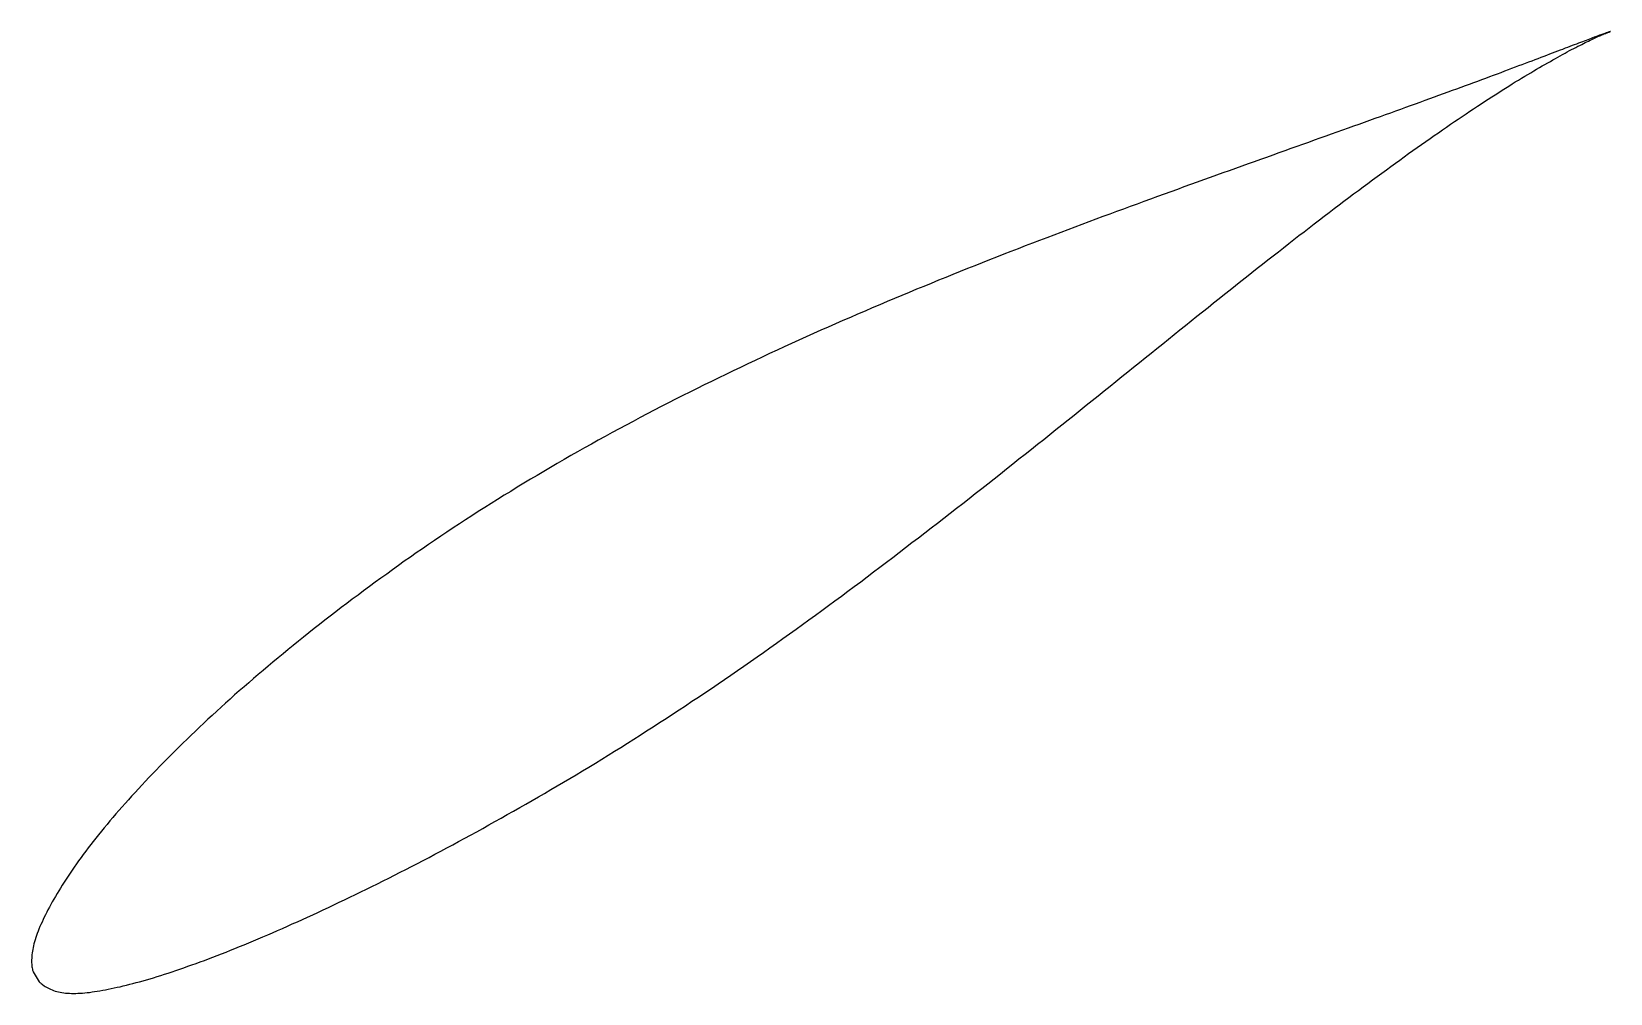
# Model space of a CAD drawing. Header units: metres. Extents: x -40 to 80, y -25 to 48.
import ezdxf

# ---------------------------------------------------------------- set-up
doc = ezdxf.new("R2010")
doc.units = ezdxf.units.M

msp = doc.modelspace()

# ---------------------------------------------------------------- linework, layer by layer
msp.add_lwpolyline([(79.62, 48.15), (79.62, 48.15), (79.61, 48.15), (79.6, 48.15), (79.58, 48.14), (79.56, 48.13), (79.53, 48.13), (79.5, 48.12), (79.46, 48.1), (79.41, 48.09), (79.37, 48.07), (79.31, 48.05), (79.25, 48.03), (79.19, 48.01), (79.12, 47.99), (79.05, 47.96), (78.97, 47.93), (78.89, 47.9), (78.8, 47.87), (78.7, 47.83), (78.61, 47.8), (78.5, 47.76), (78.4, 47.72), (78.28, 47.68), (78.17, 47.63), (78.04, 47.59), (77.92, 47.54), (77.78, 47.49), (77.65, 47.44), (77.51, 47.38), (77.36, 47.33), (77.21, 47.27), (77.05, 47.21), (76.89, 47.15), (76.72, 47.09), (76.55, 47.02), (76.38, 46.95), (76.2, 46.89), (76.01, 46.81), (75.82, 46.74), (75.63, 46.67), (75.43, 46.59), (75.23, 46.51), (75.02, 46.44), (74.8, 46.35), (74.59, 46.27), (74.36, 46.19), (74.14, 46.1), (73.9, 46.01), (73.67, 45.92), (73.43, 45.83), (73.18, 45.74), (72.93, 45.64), (72.67, 45.55), (72.41, 45.45), (72.15, 45.35), (71.88, 45.25), (71.61, 45.15), (71.33, 45.04), (71.05, 44.94), (70.76, 44.83), (70.47, 44.72), (70.17, 44.61), (69.87, 44.5), (69.57, 44.39), (69.26, 44.28), (68.95, 44.16), (68.63, 44.04), (68.31, 43.93), (67.98, 43.81), (67.65, 43.69), (67.32, 43.56), (66.98, 43.44), (66.63, 43.31), (66.29, 43.19), (65.94, 43.06), (65.58, 42.93), (65.22, 42.8), (64.86, 42.67), (64.49, 42.53), (64.12, 42.4), (63.74, 42.26), (63.36, 42.13), (62.98, 41.99), (62.59, 41.85), (62.2, 41.71), (61.81, 41.57), (61.41, 41.42), (61, 41.28), (60.6, 41.13), (60.19, 40.99), (59.78, 40.84), (59.36, 40.69), (58.94, 40.54), (58.51, 40.39), (58.09, 40.24), (57.65, 40.08), (57.22, 39.93), (56.78, 39.77), (56.34, 39.61), (55.9, 39.45), (55.45, 39.3), (55, 39.13), (54.54, 38.97), (54.09, 38.81), (53.62, 38.64), (53.16, 38.48), (52.69, 38.31), (52.22, 38.15), (51.75, 37.98), (51.28, 37.81), (50.8, 37.63), (50.32, 37.46), (49.83, 37.29), (49.35, 37.11), (48.86, 36.94), (48.37, 36.76), (47.87, 36.58), (47.37, 36.4), (46.87, 36.22), (46.37, 36.04), (45.87, 35.86), (45.36, 35.67), (44.85, 35.49), (44.34, 35.3), (43.83, 35.11), (43.31, 34.93), (42.8, 34.73), (42.28, 34.54), (41.76, 34.35), (41.23, 34.16), (40.71, 33.96), (40.18, 33.76), (39.65, 33.57), (39.12, 33.37), (38.59, 33.17), (38.06, 32.97), (37.52, 32.76), (36.99, 32.56), (36.45, 32.35), (35.91, 32.15), (35.37, 31.94), (34.83, 31.73), (34.28, 31.52), (33.74, 31.31), (33.19, 31.09), (32.65, 30.88), (32.1, 30.66), (31.55, 30.44), (31, 30.23), (30.45, 30.01), (29.9, 29.78), (29.35, 29.56), (28.8, 29.34), (28.24, 29.11), (27.69, 28.88), (27.14, 28.66), (26.58, 28.43), (26.03, 28.2), (25.47, 27.96), (24.92, 27.73), (24.36, 27.49), (23.8, 27.26), (23.25, 27.02), (22.69, 26.78), (22.14, 26.54), (21.58, 26.3), (21.02, 26.05), (20.47, 25.81), (19.91, 25.56), (19.36, 25.31), (18.8, 25.06), (18.25, 24.81), (17.69, 24.56), (17.14, 24.31), (16.59, 24.05), (16.03, 23.8), (15.48, 23.54), (14.93, 23.28), (14.38, 23.02), (13.83, 22.76), (13.28, 22.5), (12.73, 22.23), (12.18, 21.97), (11.64, 21.7), (11.09, 21.43), (10.55, 21.16), (10, 20.89), (9.46, 20.62), (8.92, 20.34), (8.38, 20.07), (7.84, 19.79), (7.31, 19.52), (6.77, 19.24), (6.24, 18.96), (5.71, 18.67), (5.18, 18.39), (4.65, 18.11), (4.12, 17.82), (3.59, 17.53), (3.07, 17.25), (2.55, 16.96), (2.03, 16.66), (1.51, 16.37), (1, 16.08), (0.48, 15.78), (-0.03, 15.49), (-0.54, 15.19), (-1.05, 14.89), (-1.55, 14.59), (-2.06, 14.29), (-2.56, 13.99), (-3.05, 13.69), (-3.55, 13.38), (-4.04, 13.08), (-4.54, 12.77), (-5.02, 12.47), (-5.51, 12.16), (-6, 11.85), (-6.48, 11.54), (-6.96, 11.23), (-7.43, 10.92), (-7.91, 10.61), (-8.38, 10.29), (-8.84, 9.98), (-9.31, 9.67), (-9.77, 9.35), (-10.23, 9.04), (-10.69, 8.72), (-11.14, 8.4), (-11.6, 8.09), (-12.04, 7.77), (-12.49, 7.45), (-12.93, 7.13), (-13.37, 6.82), (-13.81, 6.5), (-14.24, 6.18), (-14.68, 5.86), (-15.1, 5.54), (-15.53, 5.22), (-15.95, 4.91), (-16.37, 4.59), (-16.79, 4.27), (-17.2, 3.95), (-17.61, 3.63), (-18.02, 3.31), (-18.42, 3), (-18.82, 2.68), (-19.22, 2.36), (-19.61, 2.05), (-20, 1.73), (-20.39, 1.41), (-20.77, 1.1), (-21.15, 0.78), (-21.53, 0.47), (-21.9, 0.16), (-22.28, -0.16), (-22.64, -0.47), (-23.01, -0.78), (-23.37, -1.09), (-23.72, -1.4), (-24.08, -1.71), (-24.43, -2.02), (-24.77, -2.33), (-25.11, -2.64), (-25.45, -2.95), (-25.79, -3.25), (-26.12, -3.56), (-26.45, -3.86), (-26.77, -4.16), (-27.09, -4.46), (-27.41, -4.77), (-27.72, -5.06), (-28.03, -5.36), (-28.34, -5.66), (-28.64, -5.96), (-28.94, -6.25), (-29.23, -6.54), (-29.52, -6.83), (-29.81, -7.12), (-30.09, -7.41), (-30.37, -7.7), (-30.65, -7.99), (-30.92, -8.27), (-31.18, -8.55), (-31.45, -8.83), (-31.71, -9.11), (-31.96, -9.39), (-32.22, -9.67), (-32.46, -9.94), (-32.71, -10.22), (-32.95, -10.49), (-33.18, -10.76), (-33.41, -11.02), (-33.64, -11.29), (-33.87, -11.55), (-34.08, -11.82), (-34.3, -12.07), (-34.51, -12.33), (-34.72, -12.59), (-34.92, -12.84), (-35.12, -13.09), (-35.32, -13.34), (-35.51, -13.59), (-35.69, -13.84), (-35.88, -14.08), (-36.05, -14.32), (-36.23, -14.56), (-36.4, -14.8), (-36.56, -15.04), (-36.72, -15.27), (-36.88, -15.5), (-37.03, -15.73), (-37.18, -15.95), (-37.33, -16.18), (-37.47, -16.4), (-37.6, -16.62), (-37.74, -16.83), (-37.86, -17.04), (-37.99, -17.25), (-38.11, -17.46), (-38.22, -17.67), (-38.33, -17.87), (-38.44, -18.07), (-38.55, -18.26), (-38.64, -18.45), (-38.74, -18.64), (-38.83, -18.83), (-38.92, -19.01), (-39, -19.19), (-39.08, -19.37), (-39.16, -19.54), (-39.23, -19.72), (-39.29, -19.88), (-39.36, -20.05), (-39.41, -20.21), (-39.47, -20.37), (-39.52, -20.53), (-39.56, -20.68), (-39.61, -20.83), (-39.64, -20.98), (-39.68, -21.12), (-39.7, -21.26), (-39.73, -21.4), (-39.75, -21.53), (-39.76, -21.67), (-39.78, -21.79), (-39.78, -21.92), (-39.79, -22.04), (-39.79, -22.15), (-39.79, -22.27), (-39.78, -22.37), (-39.77, -22.48), (-39.76, -22.57), (-39.74, -22.66), (-39.73, -22.75), (-39.71, -22.82), (-39.7, -22.88), (-39.68, -22.93), (-39.68, -22.96), (-39.22, -23.72), (-39.21, -23.72), (-39.19, -23.74), (-39.17, -23.76), (-39.12, -23.79), (-39.07, -23.84), (-39, -23.89), (-38.93, -23.95), (-38.84, -24.01), (-38.76, -24.07), (-38.66, -24.13), (-38.56, -24.18), (-38.46, -24.23), (-38.36, -24.28), (-38.24, -24.33), (-38.13, -24.37), (-38.01, -24.41), (-37.89, -24.44), (-37.76, -24.47), (-37.63, -24.5), (-37.5, -24.52), (-37.36, -24.54), (-37.22, -24.56), (-37.07, -24.57), (-36.92, -24.58), (-36.77, -24.59), (-36.61, -24.59), (-36.45, -24.59), (-36.28, -24.58), (-36.11, -24.57), (-35.94, -24.56), (-35.76, -24.55), (-35.58, -24.53), (-35.4, -24.51), (-35.21, -24.48), (-35.02, -24.45), (-34.82, -24.42), (-34.62, -24.39), (-34.41, -24.35), (-34.2, -24.31), (-33.99, -24.27), (-33.77, -24.23), (-33.55, -24.18), (-33.32, -24.13), (-33.09, -24.08), (-32.86, -24.02), (-32.62, -23.96), (-32.37, -23.9), (-32.13, -23.84), (-31.88, -23.77), (-31.62, -23.71), (-31.36, -23.63), (-31.1, -23.56), (-30.83, -23.48), (-30.56, -23.4), (-30.29, -23.32), (-30.01, -23.23), (-29.73, -23.14), (-29.45, -23.05), (-29.16, -22.95), (-28.87, -22.86), (-28.57, -22.76), (-28.27, -22.65), (-27.97, -22.54), (-27.66, -22.44), (-27.35, -22.32), (-27.04, -22.21), (-26.72, -22.09), (-26.4, -21.97), (-26.08, -21.85), (-25.75, -21.72), (-25.42, -21.59), (-25.08, -21.46), (-24.75, -21.32), (-24.41, -21.19), (-24.06, -21.05), (-23.71, -20.91), (-23.36, -20.76), (-23.01, -20.61), (-22.65, -20.46), (-22.29, -20.31), (-21.93, -20.15), (-21.56, -20), (-21.19, -19.84), (-20.82, -19.67), (-20.44, -19.51), (-20.07, -19.34), (-19.68, -19.17), (-19.3, -18.99), (-18.91, -18.82), (-18.52, -18.64), (-18.13, -18.46), (-17.73, -18.27), (-17.33, -18.08), (-16.93, -17.9), (-16.53, -17.7), (-16.12, -17.51), (-15.71, -17.31), (-15.3, -17.11), (-14.88, -16.91), (-14.47, -16.71), (-14.05, -16.5), (-13.63, -16.29), (-13.2, -16.08), (-12.78, -15.87), (-12.35, -15.65), (-11.92, -15.43), (-11.48, -15.21), (-11.05, -14.98), (-10.61, -14.76), (-10.17, -14.53), (-9.73, -14.3), (-9.28, -14.06), (-8.84, -13.83), (-8.39, -13.59), (-7.94, -13.35), (-7.49, -13.1), (-7.03, -12.86), (-6.58, -12.61), (-6.12, -12.36), (-5.66, -12.11), (-5.2, -11.85), (-4.74, -11.59), (-4.28, -11.34), (-3.81, -11.07), (-3.34, -10.81), (-2.87, -10.54), (-2.4, -10.28), (-1.93, -10), (-1.46, -9.73), (-0.99, -9.46), (-0.51, -9.18), (-0.03, -8.9), (0.44, -8.62), (0.92, -8.33), (1.4, -8.05), (1.88, -7.76), (2.36, -7.47), (2.85, -7.17), (3.33, -6.88), (3.81, -6.58), (4.3, -6.28), (4.78, -5.98), (5.27, -5.67), (5.76, -5.36), (6.25, -5.05), (6.73, -4.74), (7.22, -4.43), (7.71, -4.11), (8.2, -3.8), (8.69, -3.48), (9.18, -3.15), (9.67, -2.83), (10.16, -2.5), (10.65, -2.18), (11.14, -1.85), (11.64, -1.52), (12.13, -1.18), (12.62, -0.85), (13.11, -0.51), (13.6, -0.17), (14.09, 0.17), (14.59, 0.51), (15.08, 0.86), (15.57, 1.2), (16.06, 1.55), (16.55, 1.9), (17.04, 2.25), (17.54, 2.6), (18.03, 2.96), (18.52, 3.31), (19.01, 3.67), (19.5, 4.02), (19.99, 4.38), (20.48, 4.74), (20.97, 5.1), (21.46, 5.46), (21.94, 5.83), (22.43, 6.19), (22.92, 6.55), (23.41, 6.92), (23.89, 7.29), (24.38, 7.65), (24.87, 8.02), (25.35, 8.39), (25.83, 8.76), (26.32, 9.13), (26.8, 9.5), (27.28, 9.87), (27.77, 10.24), (28.25, 10.61), (28.73, 10.98), (29.21, 11.36), (29.69, 11.73), (30.16, 12.1), (30.64, 12.47), (31.12, 12.85), (31.59, 13.22), (32.07, 13.59), (32.54, 13.96), (33.01, 14.34), (33.49, 14.71), (33.96, 15.08), (34.43, 15.45), (34.89, 15.83), (35.36, 16.2), (35.83, 16.57), (36.29, 16.94), (36.76, 17.31), (37.22, 17.68), (37.68, 18.05), (38.14, 18.42), (38.6, 18.79), (39.06, 19.15), (39.51, 19.52), (39.97, 19.89), (40.42, 20.25), (40.88, 20.61), (41.33, 20.98), (41.78, 21.34), (42.22, 21.7), (42.67, 22.06), (43.12, 22.42), (43.56, 22.78), (44, 23.13), (44.44, 23.49), (44.88, 23.84), (45.32, 24.19), (45.76, 24.54), (46.19, 24.89), (46.62, 25.24), (47.06, 25.59), (47.48, 25.93), (47.91, 26.28), (48.34, 26.62), (48.76, 26.96), (49.19, 27.29), (49.61, 27.63), (50.02, 27.96), (50.44, 28.3), (50.86, 28.63), (51.27, 28.95), (51.68, 29.28), (52.09, 29.61), (52.5, 29.93), (52.9, 30.25), (53.31, 30.56), (53.71, 30.88), (54.11, 31.19), (54.51, 31.5), (54.9, 31.81), (55.29, 32.12), (55.68, 32.42), (56.07, 32.72), (56.46, 33.02), (56.84, 33.32), (57.23, 33.61), (57.61, 33.91), (57.98, 34.19), (58.36, 34.48), (58.73, 34.76), (59.1, 35.04), (59.47, 35.32), (59.84, 35.6), (60.2, 35.87), (60.56, 36.14), (60.92, 36.41), (61.28, 36.67), (61.63, 36.93), (61.98, 37.19), (62.33, 37.45), (62.68, 37.7), (63.02, 37.95), (63.36, 38.2), (63.7, 38.44), (64.03, 38.68), (64.36, 38.92), (64.69, 39.16), (65.02, 39.39), (65.34, 39.62), (65.66, 39.84), (65.98, 40.07), (66.3, 40.29), (66.61, 40.5), (66.92, 40.72), (67.22, 40.93), (67.53, 41.14), (67.83, 41.34), (68.12, 41.54), (68.42, 41.74), (68.71, 41.94), (69, 42.13), (69.28, 42.32), (69.56, 42.5), (69.84, 42.68), (70.11, 42.86), (70.39, 43.04), (70.65, 43.21), (70.92, 43.38), (71.18, 43.55), (71.44, 43.71), (71.69, 43.87), (71.94, 44.03), (72.19, 44.19), (72.43, 44.34), (72.67, 44.48), (72.91, 44.63), (73.14, 44.77), (73.37, 44.91), (73.6, 45.04), (73.82, 45.18), (74.04, 45.31), (74.25, 45.43), (74.47, 45.55), (74.67, 45.67), (74.88, 45.79), (75.08, 45.9), (75.27, 46.02), (75.46, 46.12), (75.65, 46.23), (75.83, 46.33), (76.01, 46.43), (76.19, 46.52), (76.36, 46.62), (76.53, 46.71), (76.69, 46.79), (76.85, 46.88), (77.01, 46.96), (77.16, 47.04), (77.3, 47.11), (77.45, 47.18), (77.58, 47.25), (77.72, 47.32), (77.85, 47.38), (77.97, 47.44), (78.09, 47.5), (78.21, 47.56), (78.32, 47.61), (78.43, 47.66), (78.53, 47.71), (78.63, 47.75), (78.73, 47.8), (78.82, 47.84), (78.9, 47.87), (78.98, 47.91), (79.06, 47.94), (79.13, 47.97), (79.2, 48), (79.26, 48.02), (79.32, 48.05), (79.37, 48.07), (79.42, 48.08), (79.46, 48.1), (79.5, 48.11), (79.53, 48.12), (79.56, 48.13), (79.58, 48.14), (79.6, 48.15), (79.61, 48.15), (79.62, 48.15), (79.62, 48.15)], close=True)

doc.saveas('drawing.dxf')
